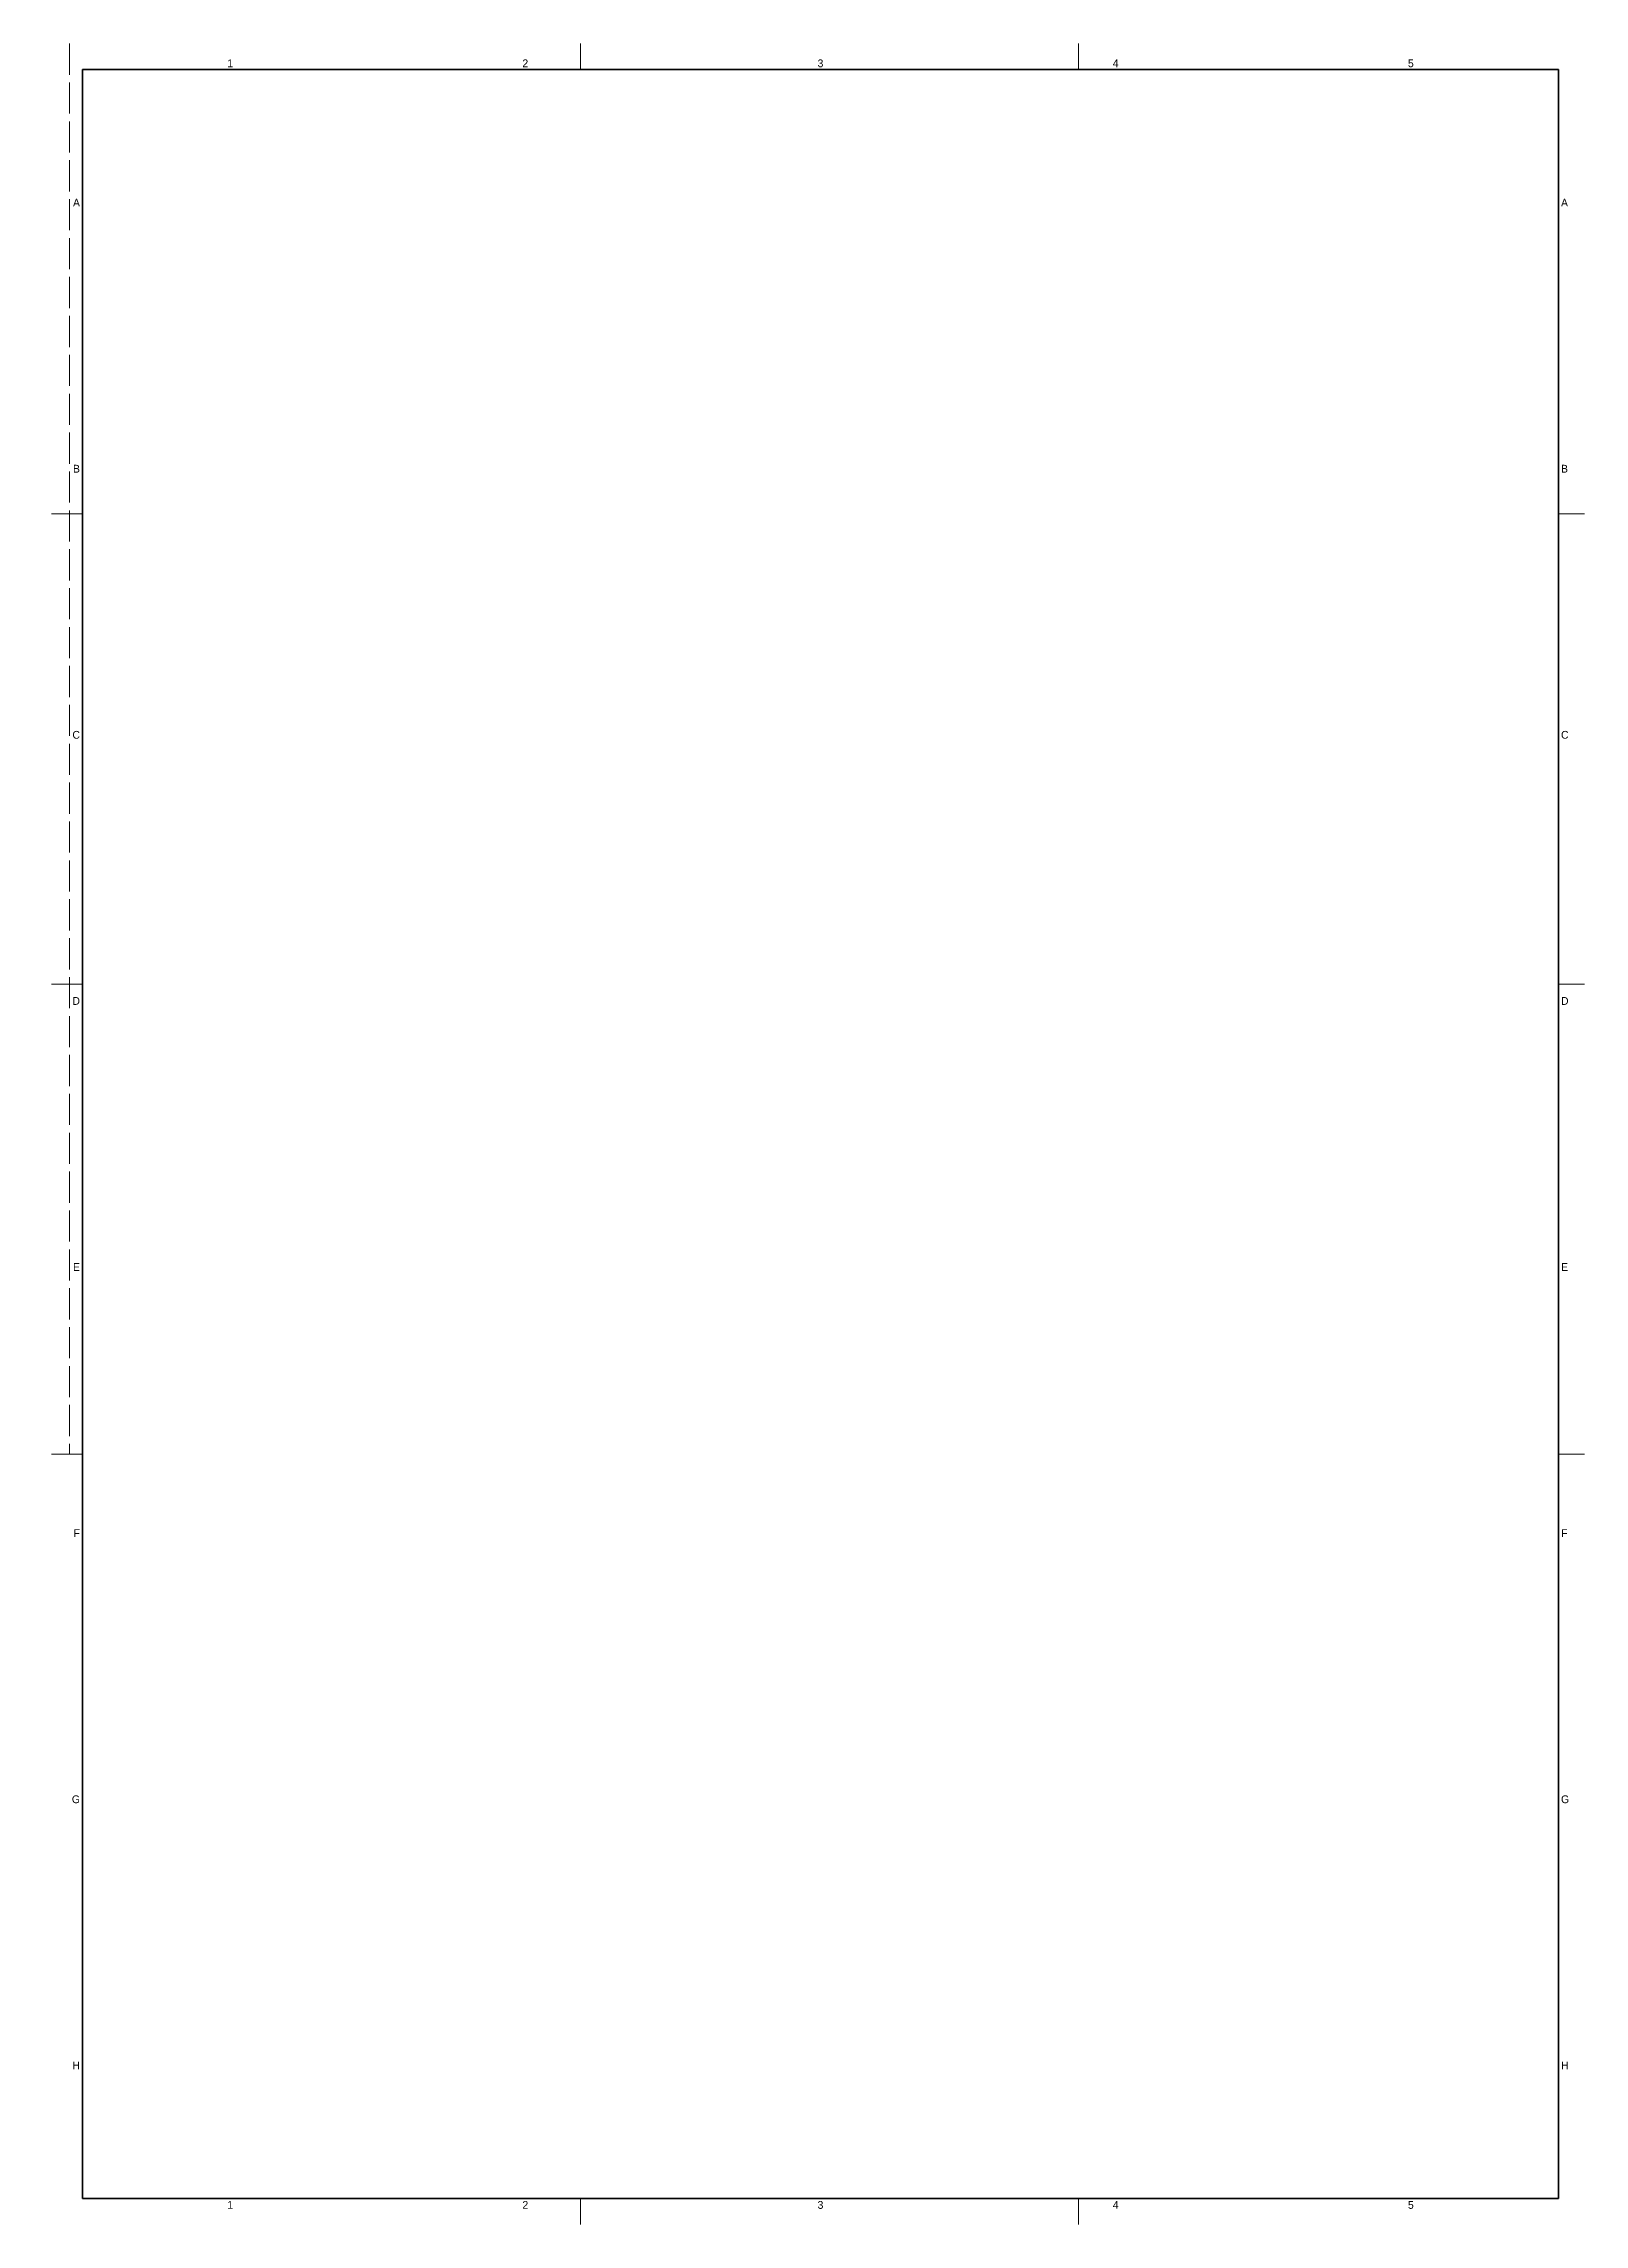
# Model space of a CAD drawing. Header units: millimetres. Extents: x 0 to 594, y 0 to 841.
import ezdxf
from ezdxf.enums import TextEntityAlignment as Align

# ---------------------------------------------------------------- set-up
doc = ezdxf.new("R2010")
doc.units = ezdxf.units.MM
doc.linetypes.add('ACAD_ISO02W100', pattern=[15, 12, -3])
doc.layers.add('ramka tabliczka', color=178, linetype='Continuous', lineweight=35, true_color=0x000000)
doc.styles.add('textstyle3', font='')
doc.styles.get('textstyle3').set_extended_font_data('Fira Sans Compressed')

msp = doc.modelspace()

# ---------------------------------------------------------------- linework, layer by layer
at = {"layer": 'ramka tabliczka', "linetype": 'ACAD_ISO02W100', "lineweight": 18}
for p, q in [((10, 841), (10, 297)), ((207, 831), (207, 841)), ((399, 831), (399, 841)), ((15, 659.67), (0, 659.67)), ((584, 659.67), (594, 659.67)), ((15, 478.33), (0, 478.33)), ((584, 478.33), (594, 478.33)), ((15, 297), (0, 297)), ((584, 297), (594, 297)), ((207, 10), (207, 0)), ((399, 10), (399, 0))]:
    msp.add_line(p, q, dxfattribs=at)
at = {"layer": 'ramka tabliczka', "flags": 128}
msp.add_lwpolyline([(15, 10), (584, 10), (584, 831), (15, 831)], close=True, dxfattribs=at)

# ---------------------------------------------------------------- texts
at = {"layer": 'ramka tabliczka', "style": 'textstyle3'}
for s, p in [('1', (71.9, 831)), ('2', (185.7, 831)), ('3', (299.5, 831)), ('4', (413.3, 831)), ('5', (527.1, 831))]:
    msp.add_text(s, height=3, dxfattribs=at).set_placement(p, align=Align.BOTTOM_CENTER)
for s, p in [('A', (14, 779.69)), ('B', (14, 677.06)), ('C', (14, 574.44)), ('D', (14, 471.81)), ('E', (14, 369.19)), ('F', (14, 266.56)), ('G', (14, 163.94)), ('H', (14, 61.31))]:
    msp.add_text(s, height=3, dxfattribs=at).set_placement(p, align=Align.MIDDLE_RIGHT)
for s, p in [('A', (585, 779.69)), ('B', (585, 677.06)), ('C', (585, 574.44)), ('D', (585, 471.81)), ('E', (585, 369.19)), ('F', (585, 266.56)), ('G', (585, 163.94)), ('H', (585, 61.31))]:
    msp.add_text(s, height=3, dxfattribs=at).set_placement(p, align=Align.MIDDLE_LEFT)
for s, p in [('1', (71.9, 9)), ('2', (185.7, 9)), ('3', (299.5, 9)), ('4', (413.3, 9)), ('5', (527.1, 9))]:
    msp.add_text(s, height=3, dxfattribs=at).set_placement(p, align=Align.TOP_CENTER)

doc.saveas('drawing.dxf')
